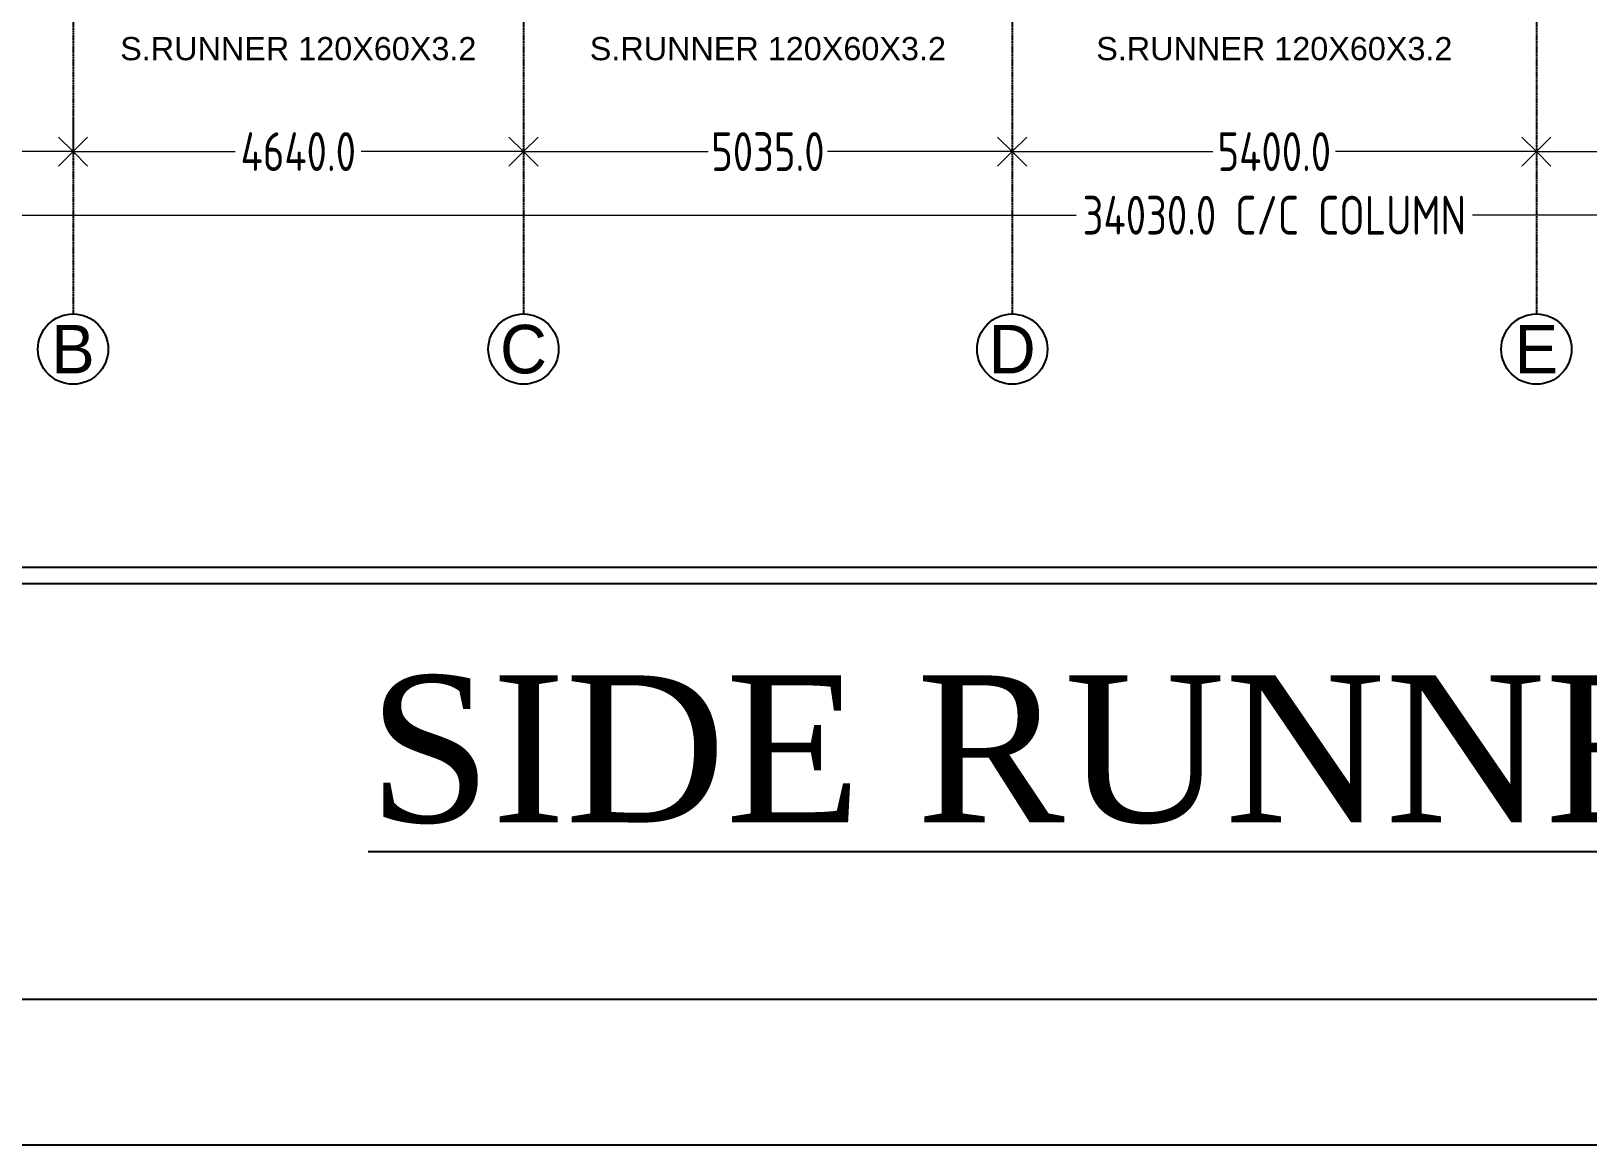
# Model space of a CAD drawing. Header units: millimetres. Extents: x 3470347 to 5996549, y -3470518 to 17149644.
# Drawn here: x 4990459 to 5006496, y 6765699 to 6777180 of the extents above; entities that cross this region are included whole.
import ezdxf
from ezdxf.enums import TextEntityAlignment as Align

# ---------------------------------------------------------------- set-up
doc = ezdxf.new("R2010")
doc.units = ezdxf.units.MM
doc.header["$MEASUREMENT"] = 0
doc.header["$PDMODE"] = 35
doc.header["$PDSIZE"] = -5
doc.linetypes.add('CENTERX2', pattern=[4, 2.5, -0.5, 0.5, -0.5])
doc.layers.get('0').update_dxf_attribs({"linetype": 'CONTINUOUS', "lineweight": 25})
doc.layers.get('DEFPOINTS').update_dxf_attribs({"linetype": 'CONTINUOUS', "lineweight": 25})
for name, color, linetype, lineweight in [('6 TEXT', 7, 'CONTINUOUS', 25), ('rDIMension', 1, 'CONTINUOUS', 18), ('rRCC 2', 40, 'CONTINUOUS', 15), ('SHEET', 7, 'CONTINUOUS', 15)]:
    doc.layers.add(name, color=color, linetype=linetype, lineweight=lineweight)
doc.styles.add('Arial', font='arial.ttf', dxfattribs={"height": 0.2})
doc.styles.add('DIM', font='geniso.shx', dxfattribs={"width": 0.85})
doc.styles.add('PDF Arial', font='arial.ttf')
doc.styles.get("Standard").update_dxf_attribs({"font": ''})
doc.styles.get('Standard').set_extended_font_data('AR CENA')
doc.dimstyles.new('ST-100', dxfattribs={"dimscale": 100, "dimtxt": 7, "dimasz": 5, "dimexe": 0.18, "dimexo": 0.0625, "dimgap": 0.2, "dimtad": 0, "dimdec": 0, "dimzin": 0, "dimdsep": 46, "dimtxsty": 'DIM', "dimblk": 'OPEN90', "dimcen": 0.09, "dimclrd": 256, "dimclrt": 7, "dimadec": 0, "dimazin": 0, "dimtfac": 1, "dimtdec": 0, "dimtofl": 0, "dimtmove": 0, "dimatfit": 3, "dimldrblk": 'OPEN90', "dimfxl": 1, "dimtolj": 1, "dimtzin": 0, "dimlwd": -1, "dimarcsym": 0})

# ---------------------------------------------------------------- blocks, each defined once
blk = doc.blocks.new('_Open90')
at = {"color": 0, "linetype": 'ByBlock', "lineweight": -2}
for p, q in [((0, 0), (-1, 0)), ((-0.5, 0.5), (0, 0)), ((0, 0), (-0.5, -0.5))]:
    blk.add_line(p, q, dxfattribs=at)
blk = doc.blocks.new('*D1688')
at = {"layer": 'DEFPOINTS', "color": 0}
for p in [(4986251, 6776292), (4990891, 6776292), (4990891, 6775938)]:
    blk.add_point(p, dxfattribs=at)
at = {"layer": 'rDIMension', "color": 0, "linetype": 'ByBlock', "lineweight": -2}
for p, q in [((4986251, 6776285), (4986251, 6775920)), ((4990891, 6776285), (4990891, 6775920))]:
    blk.add_line(p, q, dxfattribs=at)
at = {"layer": 'rDIMension', "linetype": 'ByBlock'}
for p, q in [((4986551, 6775938), (4987922, 6775938)), ((4990591, 6775938), (4989220, 6775938))]:
    blk.add_line(p, q, dxfattribs=at)
at = {"layer": 'rDIMension', "xscale": 300, "yscale": 300, "zscale": 300, "rotation": 180}
blk.add_blockref('_Open90', (4986251, 6775938), dxfattribs=at)
at = {"layer": 'rDIMension', "xscale": 300, "yscale": 300, "zscale": 300}
blk.add_blockref('_Open90', (4990891, 6775938), dxfattribs=at)
at = {"layer": 'rDIMension', "color": 7, "insert": (4988571, 6775938), "char_height": 400, "attachment_point": 5, "style": 'DIM'}
blk.add_mtext('\\A1;4640.0', dxfattribs=at)
blk = doc.blocks.new('*D1689')
at = {"layer": 'DEFPOINTS', "color": 0}
for p in [(4990891, 6776292), (4995531, 6775938), (4995531, 6775938)]:
    blk.add_point(p, dxfattribs=at)
at = {"layer": 'rDIMension', "color": 0, "linetype": 'ByBlock', "lineweight": -2}
for p, q in [((4990891, 6776285), (4990891, 6775920)), ((4995531, 6775931), (4995531, 6775920))]:
    blk.add_line(p, q, dxfattribs=at)
at = {"layer": 'rDIMension', "linetype": 'ByBlock'}
for p, q in [((4991191, 6775938), (4992562, 6775938)), ((4995231, 6775938), (4993860, 6775938))]:
    blk.add_line(p, q, dxfattribs=at)
at = {"layer": 'rDIMension', "xscale": 300, "yscale": 300, "zscale": 300, "rotation": 180}
blk.add_blockref('_Open90', (4990891, 6775938), dxfattribs=at)
at = {"layer": 'rDIMension', "xscale": 300, "yscale": 300, "zscale": 300}
blk.add_blockref('_Open90', (4995531, 6775938), dxfattribs=at)
at = {"layer": 'rDIMension', "color": 7, "insert": (4993211, 6775938), "char_height": 400, "attachment_point": 5, "style": 'DIM'}
blk.add_mtext('\\A1;4640.0', dxfattribs=at)
blk = doc.blocks.new('*D1690')
at = {"layer": 'DEFPOINTS', "color": 0}
for p in [(4995531, 6775938), (5000566, 6775938), (5000566, 6775938)]:
    blk.add_point(p, dxfattribs=at)
at = {"layer": 'rDIMension', "color": 0, "linetype": 'ByBlock', "lineweight": -2}
for p, q in [((4995531, 6775944), (4995531, 6775956)), ((5000566, 6775944), (5000566, 6775956))]:
    blk.add_line(p, q, dxfattribs=at)
at = {"layer": 'rDIMension', "linetype": 'ByBlock'}
for p, q in [((4995831, 6775938), (4997433, 6775938)), ((5000266, 6775938), (4998664, 6775938))]:
    blk.add_line(p, q, dxfattribs=at)
at = {"layer": 'rDIMension', "xscale": 300, "yscale": 300, "zscale": 300, "rotation": 180}
blk.add_blockref('_Open90', (4995531, 6775938), dxfattribs=at)
at = {"layer": 'rDIMension', "xscale": 300, "yscale": 300, "zscale": 300}
blk.add_blockref('_Open90', (5000566, 6775938), dxfattribs=at)
at = {"layer": 'rDIMension', "color": 7, "insert": (4998049, 6775938), "char_height": 400, "attachment_point": 5, "style": 'DIM'}
blk.add_mtext('\\A1;5035.0', dxfattribs=at)
blk = doc.blocks.new('*D1691')
at = {"layer": 'DEFPOINTS', "color": 0}
for p in [(5000566, 6775938), (5005966, 6775938), (5005966, 6775938)]:
    blk.add_point(p, dxfattribs=at)
at = {"layer": 'rDIMension', "color": 0, "linetype": 'ByBlock', "lineweight": -2}
for p, q in [((5000566, 6775944), (5000566, 6775956)), ((5005966, 6775944), (5005966, 6775956))]:
    blk.add_line(p, q, dxfattribs=at)
at = {"layer": 'rDIMension', "linetype": 'ByBlock'}
for p, q in [((5000866, 6775938), (5002634, 6775938)), ((5005666, 6775938), (5003898, 6775938))]:
    blk.add_line(p, q, dxfattribs=at)
at = {"layer": 'rDIMension', "xscale": 300, "yscale": 300, "zscale": 300, "rotation": 180}
blk.add_blockref('_Open90', (5000566, 6775938), dxfattribs=at)
at = {"layer": 'rDIMension', "xscale": 300, "yscale": 300, "zscale": 300}
blk.add_blockref('_Open90', (5005966, 6775938), dxfattribs=at)
at = {"layer": 'rDIMension', "color": 7, "insert": (5003266, 6775938), "char_height": 400, "attachment_point": 5, "style": 'DIM'}
blk.add_mtext('\\A1;5400.0', dxfattribs=at)
blk = doc.blocks.new('*D1692')
at = {"layer": 'DEFPOINTS', "color": 0}
for p in [(5005966, 6775938), (5011001, 6775938), (5011001, 6775938)]:
    blk.add_point(p, dxfattribs=at)
at = {"layer": 'rDIMension', "color": 0, "linetype": 'ByBlock', "lineweight": -2}
for p, q in [((5005966, 6775944), (5005966, 6775956)), ((5011001, 6775944), (5011001, 6775956))]:
    blk.add_line(p, q, dxfattribs=at)
at = {"layer": 'rDIMension', "linetype": 'ByBlock'}
for p, q in [((5006266, 6775938), (5007868, 6775938)), ((5010701, 6775938), (5009099, 6775938))]:
    blk.add_line(p, q, dxfattribs=at)
at = {"layer": 'rDIMension', "xscale": 300, "yscale": 300, "zscale": 300, "rotation": 180}
blk.add_blockref('_Open90', (5005966, 6775938), dxfattribs=at)
at = {"layer": 'rDIMension', "xscale": 300, "yscale": 300, "zscale": 300}
blk.add_blockref('_Open90', (5011001, 6775938), dxfattribs=at)
at = {"layer": 'rDIMension', "color": 7, "insert": (5008484, 6775938), "char_height": 400, "attachment_point": 5, "style": 'DIM'}
blk.add_mtext('\\A1;5035.0', dxfattribs=at)
blk = doc.blocks.new('*D1696')
at = {"layer": 'DEFPOINTS', "color": 0}
for p in [(5020281, 6776638), (4986251, 6775812), (5020281, 6775282)]:
    blk.add_point(p, dxfattribs=at)
at = {"layer": 'rDIMension', "color": 0, "linetype": 'ByBlock', "lineweight": -2}
for p, q in [((5020281, 6776631), (5020281, 6775264)), ((4986251, 6775806), (4986251, 6775264))]:
    blk.add_line(p, q, dxfattribs=at)
at = {"layer": 'rDIMension', "linetype": 'ByBlock'}
for p, q in [((4986551, 6775282), (5001223, 6775282)), ((5019981, 6775282), (5005309, 6775282))]:
    blk.add_line(p, q, dxfattribs=at)
at = {"layer": 'rDIMension', "xscale": 300, "yscale": 300, "zscale": 300, "rotation": 180}
blk.add_blockref('_Open90', (4986251, 6775282), dxfattribs=at)
at = {"layer": 'rDIMension', "xscale": 300, "yscale": 300, "zscale": 300}
blk.add_blockref('_Open90', (5020281, 6775282), dxfattribs=at)
at = {"layer": 'rDIMension', "color": 7, "insert": (5003266, 6775282), "char_height": 400, "attachment_point": 5, "style": 'DIM'}
blk.add_mtext('\\A1;34030.0 C/C COLUMN', dxfattribs=at)

msp = doc.modelspace()

# ---------------------------------------------------------------- linework, layer by layer
at = {"lineweight": 25}
for p, q in [((4979079.49, 6771653.92, 0), (5046622.45, 6771653.92, 0)), ((4979079.49, 6771487.38, 0), (5046622.45, 6771487.38, 0))]:
    msp.add_line(p, q, dxfattribs=at)
at = {"color": 192, "lineweight": 25, "elevation": 0}
msp.add_lwpolyline([(4977574.06, 6765698.7), (5056608.88, 6765698.7), (5056608.88, 6821581.96), (4977574.06, 6821581.96)], close=True, dxfattribs=at)
at = {"layer": '6 TEXT', "color": 8, "linetype": 'CENTERX2', "ltscale": 0.5}
for p, q in [((4990891.08, 6817657.4), (4990891.08, 6774264.13)), ((4995531.08, 6817657.4), (4995531.08, 6774264.13)), ((5000566.08, 6817657.4), (5000566.08, 6774264.13)), ((5005966.08, 6817657.4), (5005966.08, 6774264.13))]:
    msp.add_line(p, q, dxfattribs=at)
at = {"layer": '6 TEXT', "color": 8}
for centre in [(4990891.08, 6773901.97), (4995531.08, 6773901.97), (5000566.08, 6773901.97), (5005966.08, 6773901.97)]:
    msp.add_circle(centre, 362.15, dxfattribs=at)
at = {"layer": 'SHEET', "color": 220, "lineweight": 25, "elevation": 0}
msp.add_lwpolyline([(4979079.49, 6767201.3), (5055103.45, 6767201.3), (5055103.45, 6820079.35), (4979079.49, 6820079.35)], close=True, dxfattribs=at)

# ---------------------------------------------------------------- texts
at = {"color": 7, "lineweight": 25, "insert": (5012850.97, 6769535.96, 0), "char_height": 1513.4401, "width": 62307.8455, "attachment_point": 5, "style": 'Arial'}
msp.add_mtext('{\\ftimes new roman|b0|i0|c0|p0;\\LSIDE RUNNER (120X60X3.2) DETAIL}', dxfattribs=at)
at = {"layer": '6 TEXT', "color": 8, "linetype": 'ByBlock'}
for s, p in [('B', (4990891.08, 6773901.97)), ('C', (4995531.08, 6773901.97)), ('D', (5000566.08, 6773901.97)), ('E', (5005966.08, 6773901.97))]:
    msp.add_text(s, height=500, dxfattribs=at).set_placement(p, align=Align.MIDDLE_CENTER)
at = {"layer": 'rRCC 2', "style": 'PDF Arial'}
for p in [(4993211.08, 6776999.48), (4998048.58, 6776999.48), (5003266.08, 6776999.48)]:
    msp.add_text('S.RUNNER 120X60X3.2', height=238.6884, dxfattribs=at).set_placement(p, align=Align.MIDDLE_CENTER)

# ---------------------------------------------------------------- dimensions: what is measured, and where the dimension line sits
at = {"layer": 'rDIMension', "color": 7, "linetype": 'ByBlock'}
for base, p1, p2, override, picture, middle in [((5020281.08, 6775281.93), (4986251.08, 6775812.05), (5020281.08, 6776637.56), {"dimtxt": 4, "dimasz": 3, "dimdec": 1, "dimpost": ' C/C COLUMN', "dimblk": 'Open90'}, '*D1696', (5003266.08, 6775281.93)), ((4990891.08, 6775937.56), (4986251.08, 6776291.67), (4990891.08, 6776291.67), {"dimtxt": 4, "dimasz": 3, "dimdec": 1, "dimblk": 'Open90'}, '*D1688', (4988571.08, 6775937.56))]:
    dim = msp.add_linear_dim(base=base, p1=p1, p2=p2, dimstyle='ST-100', override=override, dxfattribs=at)
    dim.commit()
    dim.dimension.update_dxf_attribs({"geometry": picture, "text_midpoint": middle})
at = {"layer": 'rDIMension', "color": 1, "linetype": 'ByBlock'}
for base, p1, p2, picture, middle in [((4995531.08, 6775937.56), (4990891.08, 6776291.67), (4995531.08, 6775937.56), '*D1689', (4993211.08, 6775937.56)), ((5000566.08, 6775937.56), (4995531.08, 6775937.56), (5000566.08, 6775937.56), '*D1690', (4998048.58, 6775937.56)), ((5005966.08, 6775937.56), (5000566.08, 6775937.56), (5005966.08, 6775937.56), '*D1691', (5003266.08, 6775937.56)), ((5011001.08, 6775937.56), (5005966.08, 6775937.56), (5011001.08, 6775937.56), '*D1692', (5008483.58, 6775937.56))]:
    dim = msp.add_linear_dim(base=base, p1=p1, p2=p2, dimstyle='ST-100', override={"dimtxt": 4, "dimasz": 3, "dimdec": 1, "dimtmove": 1}, dxfattribs=at)
    dim.commit()
    dim.dimension.update_dxf_attribs({"geometry": picture, "text_midpoint": middle})

doc.saveas('drawing.dxf')
